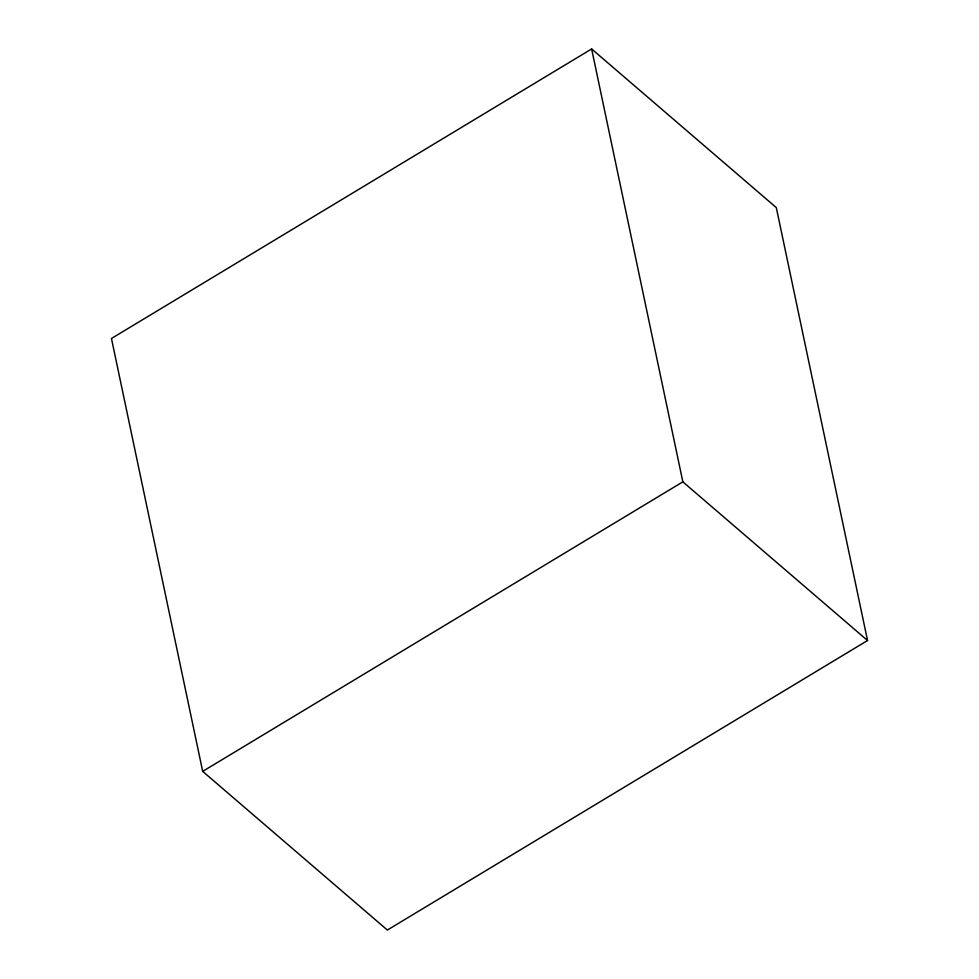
<?xml version="1.0" encoding="UTF-8"?>
<svg xmlns="http://www.w3.org/2000/svg" width="979" height="979" viewBox="0 0 979 979"><rect width="100%" height="100%" fill="white"/><g stroke="black" fill="none" stroke-linecap="round" stroke-linejoin="round"><path stroke-width="1.47" d="M591.634 48.95L111.459 338.489L202.69 771.379L387.366 930.05L867.541 640.511L776.31 207.621L591.634 48.95L682.852 481.839L867.541 640.511M202.69 771.379L682.852 481.839"/></g></svg>
